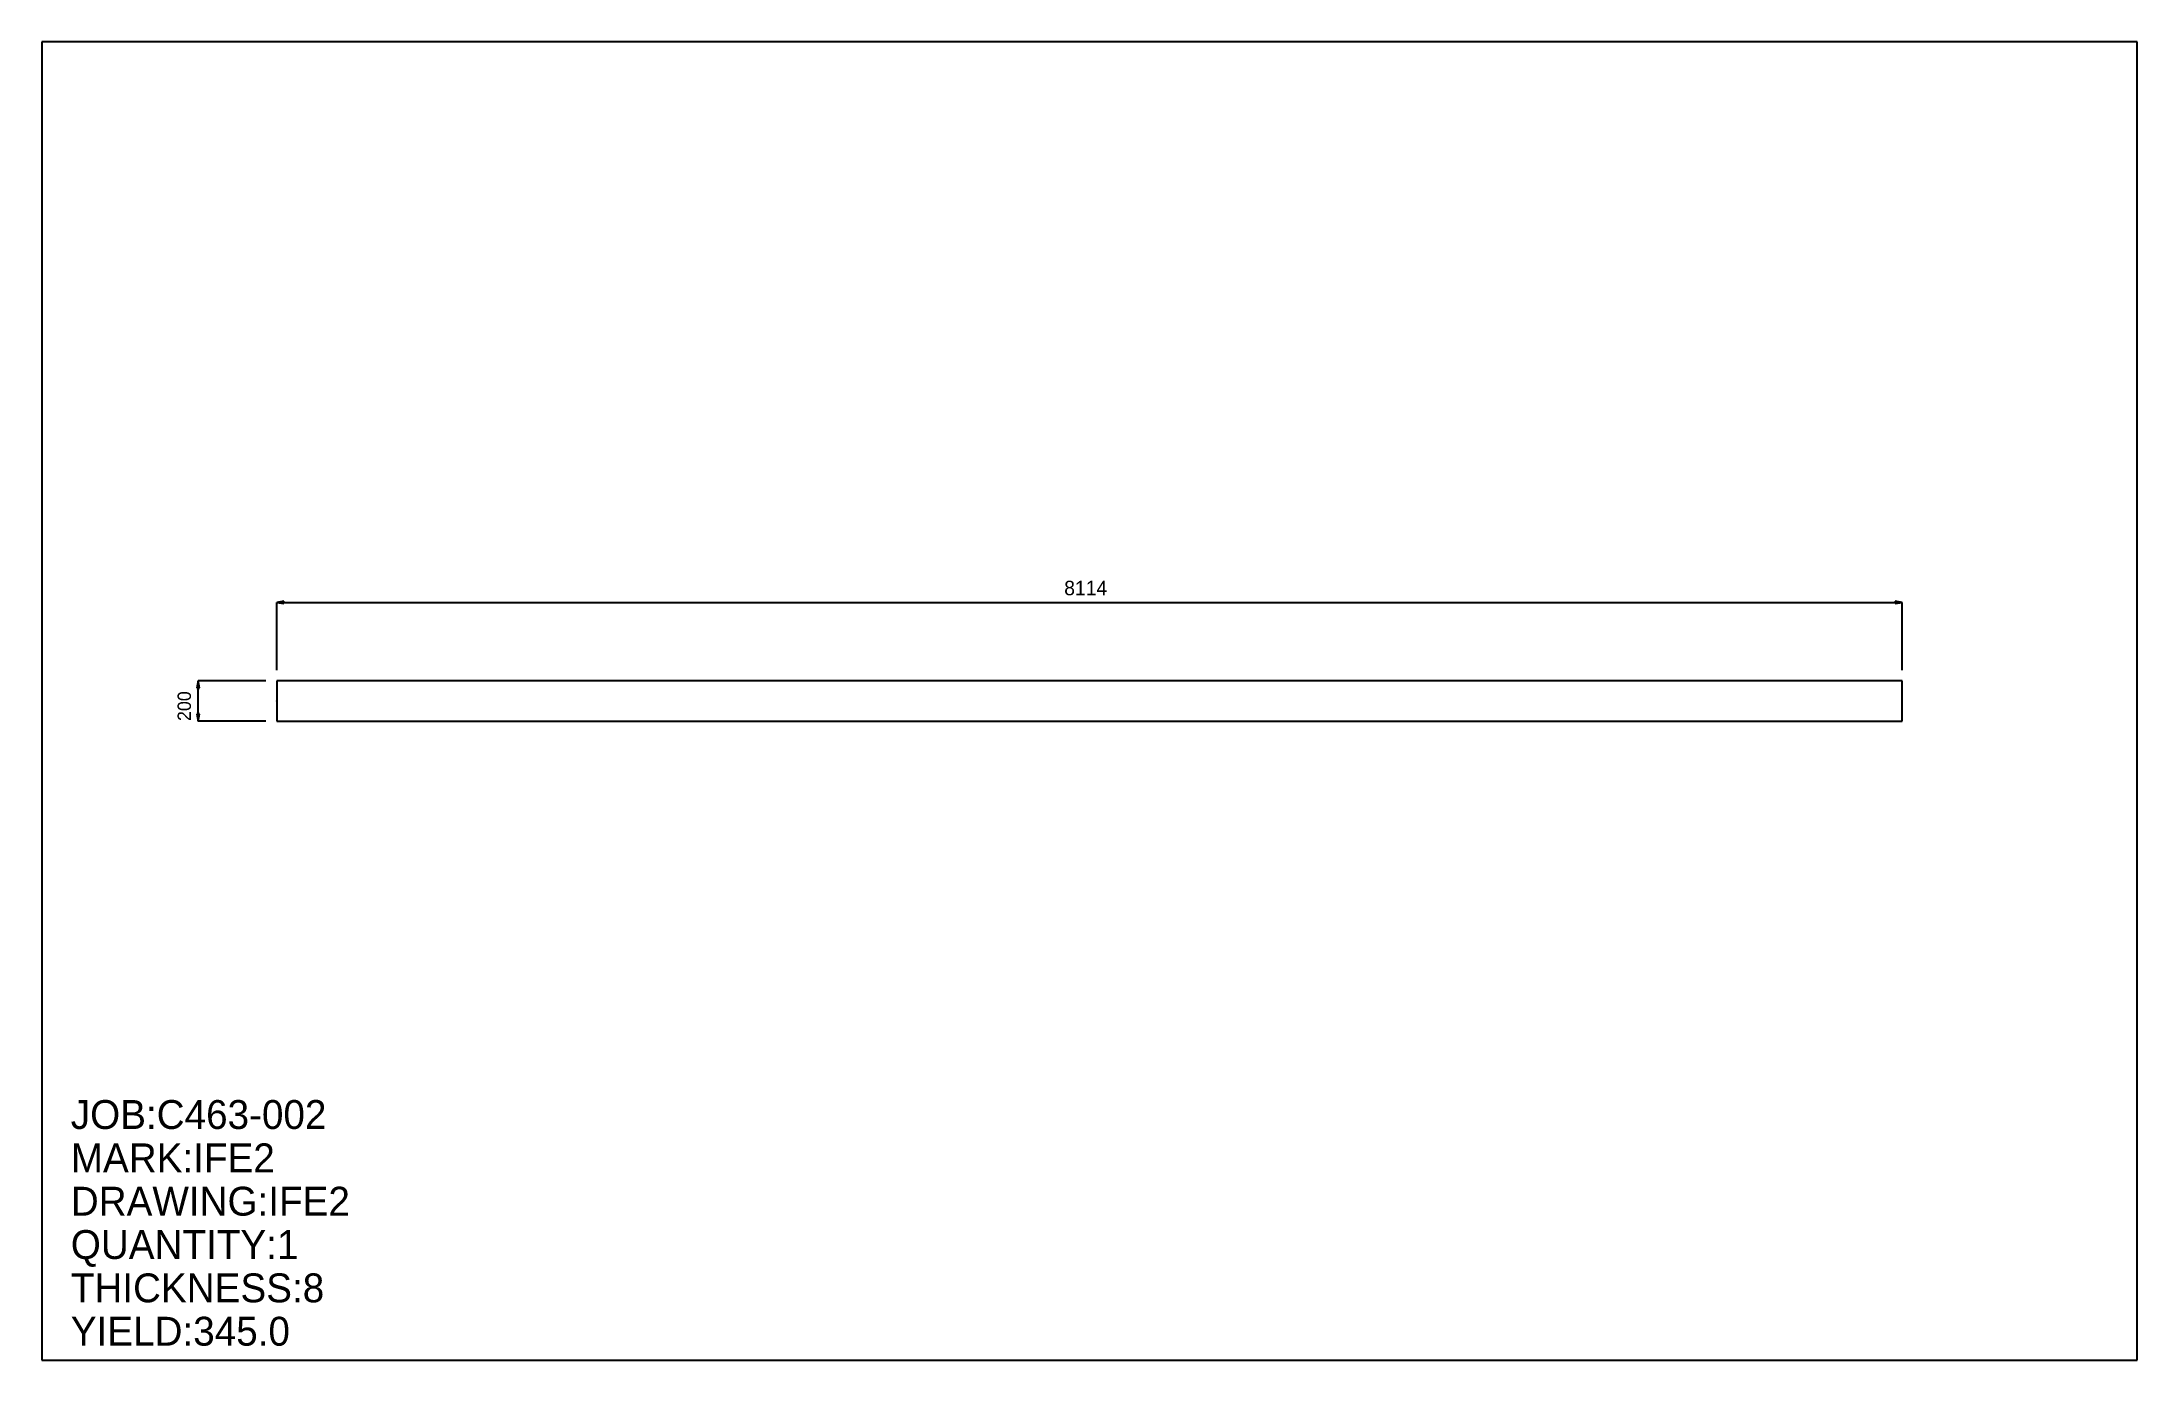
# Model space of a CAD drawing. Extents: x 0 to 10458, y 0 to 6581.
import ezdxf

# ---------------------------------------------------------------- set-up
doc = ezdxf.new("R2010")
doc.units = 0
doc.header["$LTSCALE"] = 0.125
for name, color, linetype in [('2', 7, 'CONTINUOUS'), ('3', 1, 'CONTINUOUS'), ('5', 7, 'CONTINUOUS'), ('6', 4, 'CONTINUOUS')]:
    doc.layers.add(name, color=color, linetype=linetype)

# ---------------------------------------------------------------- blocks, each defined once
blk = doc.blocks.new('ARROW')
at = {"layer": '2', "linetype": 'CONTINUOUS'}
for p, q in [((0, 0), (-1, 0.166667)), ((-1, 0.166667), (-1, -0.166667)), ((-1, -0.166667), (0, 0))]:
    blk.add_line(p, q, dxfattribs=at)
blk = doc.blocks.new('PLATE')
at = {"layer": '3', "linetype": 'CONTINUOUS'}
for p, q in [((0, 0), (0, -200)), ((8114, 0), (0, 0)), ((8114, -200), (8114, 0)), ((0, -200), (8114, -200))]:
    blk.add_line(p, q, dxfattribs=at)
at = {"layer": '5', "linetype": 'CONTINUOUS'}
for p, q in [((-0.1, -100), (0.1, -100)), ((0, -100.1), (0, -99.900002))]:
    blk.add_line(p, q, dxfattribs=at)
blk.add_circle((0, -100), 0.1, dxfattribs=at)
at = {"layer": '6', "linetype": 'CONTINUOUS'}
for p, q in [((0, 54.093334), (0, 392.17667)), ((0, 392.12668), (8114, 392.12668)), ((8114, 54.093334), (8114, 392.17667)), ((-54.093319, 0.000004), (-392.17667, 0.00003)), ((-392.12668, -199.99997), (-392.12668, 0.00003)), ((-54.093334, -200), (-392.17667, -199.99997))]:
    blk.add_line(p, q, dxfattribs=at)
at = {"layer": '6', "xscale": 36.062222, "yscale": 36.062222, "zscale": 36.062222}
for p, rotation in [((0, 392.12668), 180), ((-392.12668, 0.00003), 90), ((-392.12668, -199.99997), 270)]:
    blk.add_blockref('ARROW', p, dxfattribs=dict(at, rotation=rotation))
blk.add_blockref('ARROW', (8114, 392.12668), dxfattribs=at)
at = {"layer": '5'}
blk.add_text('ZERO', height=0.015, dxfattribs=at).set_placement((0, -100))
at = {"layer": '6'}
blk.add_text('8114', height=72.124, dxfattribs=at).set_placement((3930.7822, 428.1889))
blk.add_text('200', height=66.667, rotation=90, dxfattribs=at).set_placement((-428.1889, -199.99997))

msp = doc.modelspace()

# ---------------------------------------------------------------- linework, layer by layer
at = {"layer": '5', "linetype": 'CONTINUOUS'}
for p, q in [((10458.045, 6581.3555), (0, 6581.3555)), ((0, 6581.3555), (0, 0)), ((10458.045, 0), (10458.045, 6581.3555)), ((0, 0), (10458.045, 0))]:
    msp.add_line(p, q, dxfattribs=at)

# ---------------------------------------------------------------- block references
at = {"layer": '2'}
msp.add_blockref('PLATE', (1172.0225, 3390.6777), dxfattribs=at)

# ---------------------------------------------------------------- texts
at = {"layer": '5'}
for s, p in [('JOB:C463-002', (144.24889, 1153.9911)), ('MARK:IFE2', (144.24889, 937.6178)), ('DRAWING:IFE2', (144.24889, 721.24445)), ('QUANTITY:1', (144.24889, 504.87109)), ('THICKNESS:8', (144.24889, 288.49777)), ('YIELD:345.0', (144.24889, 72.124443))]:
    msp.add_text(s, height=144.249, dxfattribs=at).set_placement(p)

doc.saveas('drawing.dxf')
